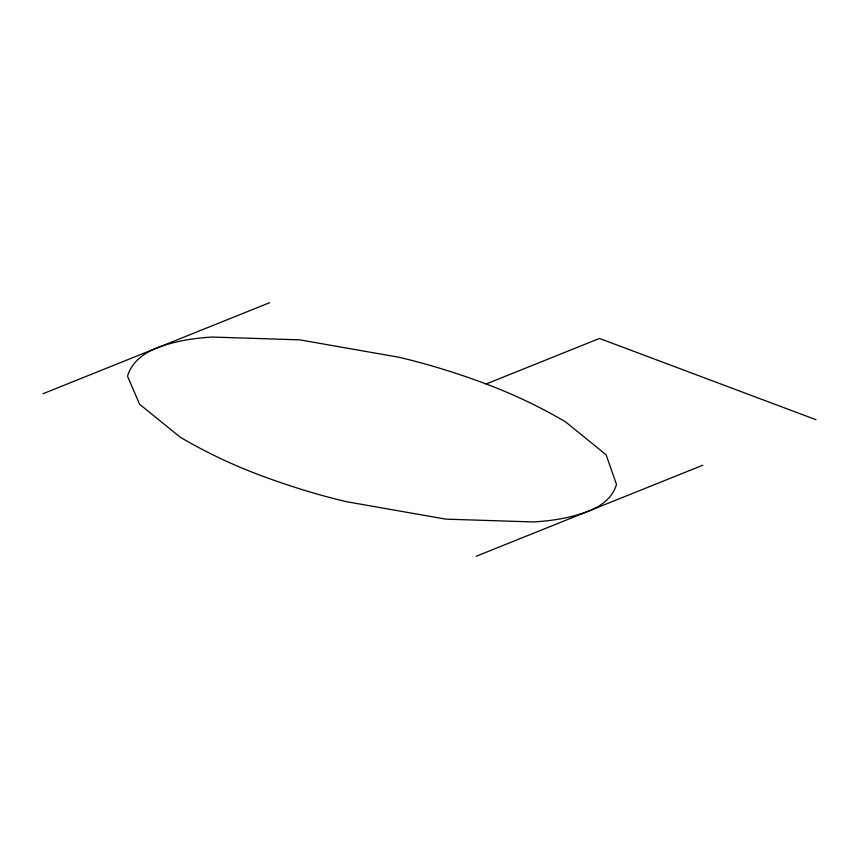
<?xml version="1.0" encoding="UTF-8"?>
<svg xmlns="http://www.w3.org/2000/svg" width="859" height="859" viewBox="0 0 859 859"><rect width="100%" height="100%" fill="white"/><g stroke="black" fill="none" stroke-linecap="round" stroke-linejoin="round"><path stroke-width="1.29" d="M42.95 393.755L269.576 302.712M486.151 383.984A208.726 84.236 24.1 0 1 565.469 421.812L606.11 454.776L616.494 484.455A208.726 84.236 24.1 0 1 589.424 510.761A326.903 131.921 24.1 0 1 533.546 521.95L445.875 519.147L346.22 501.645A326.903 131.921 24.1 0 1 259.536 475.016A208.726 84.236 24.1 0 1 180.218 437.188L139.577 404.224L127.519 376.178A221.633 89.443 24.1 0 1 156.263 348.239A326.903 131.921 24.1 0 1 212.141 337.05L299.823 339.853L399.467 357.355A326.903 131.921 24.1 0 1 486.151 383.984L599.464 338.457L816.05 419.729M476.122 556.288L702.737 465.245"/></g></svg>
